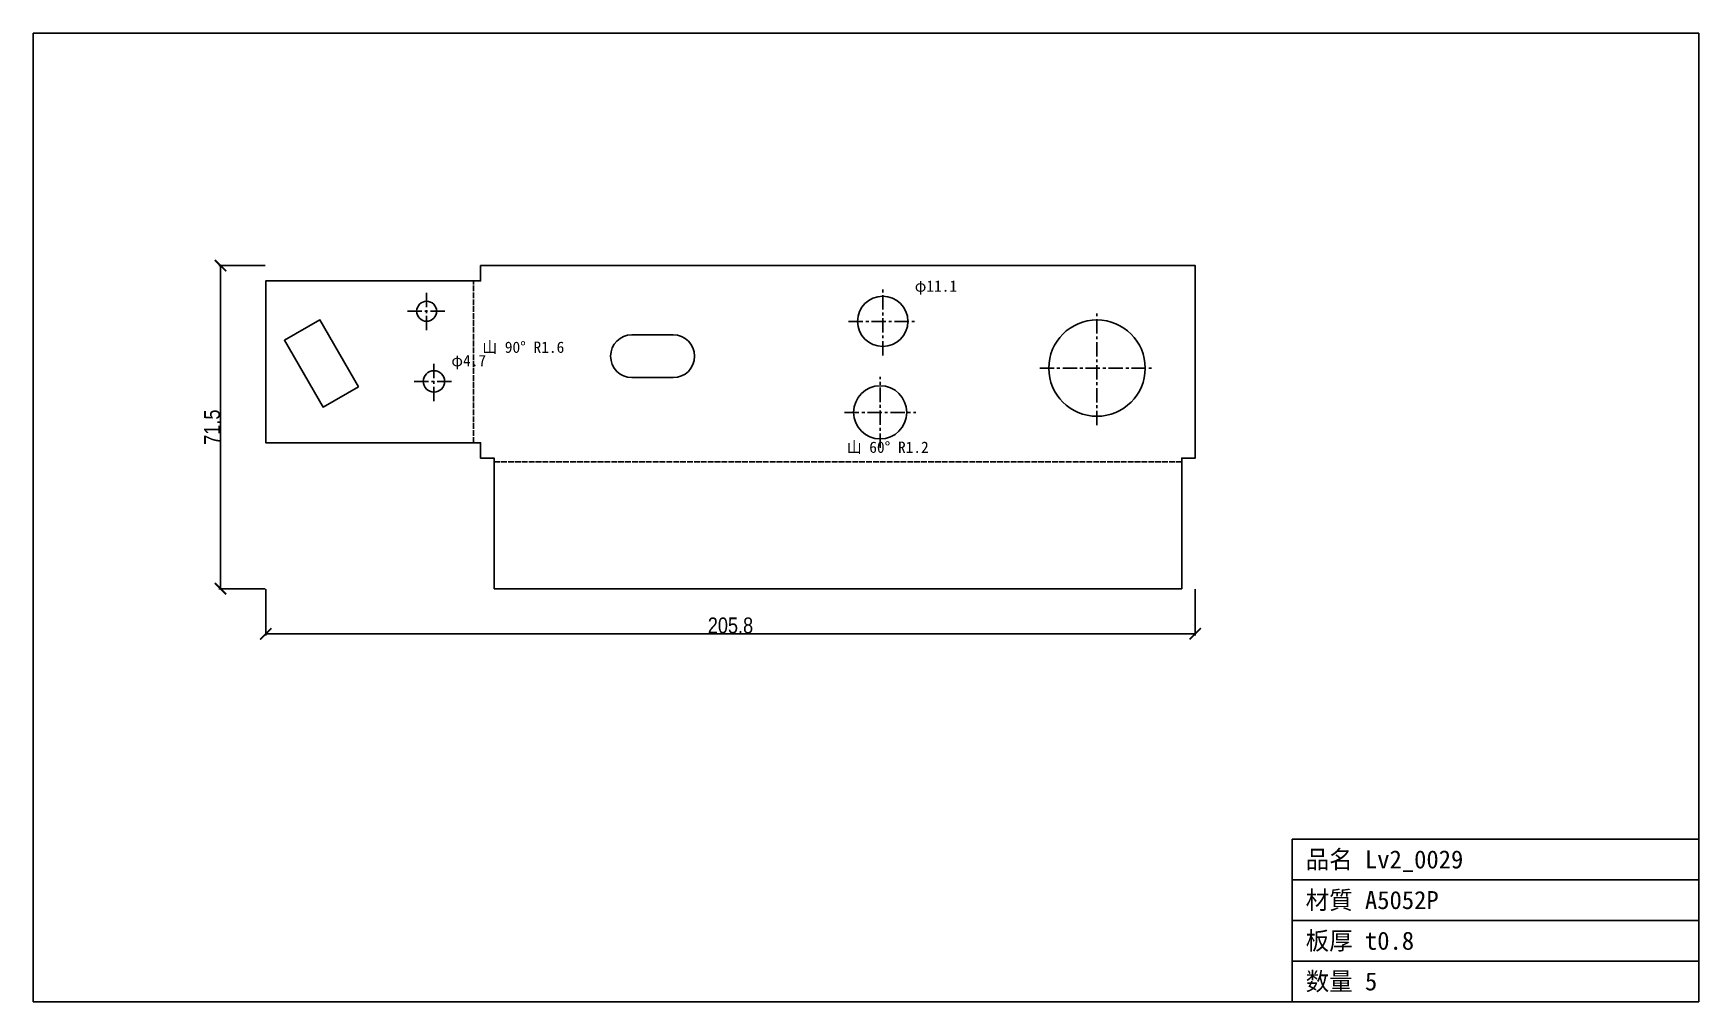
# Model space of a CAD drawing. Header units: millimetres. Extents: x -99 to 270, y -120 to 94.
import ezdxf

# ---------------------------------------------------------------- set-up
doc = ezdxf.new("R2010")
doc.units = ezdxf.units.MM
doc.linetypes.add('CENTER', pattern=[5.08, 3.175, -0.635, 0.635, -0.635])
doc.linetypes.add('DASHED', pattern=[1.524, 1.27, -0.254])
for name, color, linetype in [('1', 7, 'Continuous'), ('10', 7, 'Continuous'), ('13', 7, 'Continuous'), ('17', 7, 'Continuous'), ('3', 7, 'Continuous'), ('7', 7, 'Continuous')]:
    doc.layers.add(name, color=color, linetype=linetype)
doc.styles.add('OpenSansCondensed-Light', font='OpenSansCondensed-Light.ttf')
doc.dimstyles.new('EZDXF', dxfattribs={"dimtxt": 0.25, "dimasz": 0.175, "dimexe": 0.375, "dimexo": 0.125, "dimgap": 0.1, "dimtad": 1, "dimlfac": 100, "dimzin": 12, "dimdsep": 46, "dimtxsty": 'OpenSansCondensed-Light', "dimblk": 'ARCHTICK', "dimcen": 2.5, "dimazin": 3, "dimtfac": 0.5, "dimtmove": 2, "dimatfit": 3})

# ---------------------------------------------------------------- blocks, each defined once
blk = doc.blocks.new('HOLE_D11_75')
blk.add_circle((0, 0), 5.88)
blk = doc.blocks.new('HOLE_D4_43')
blk.add_circle((0, 0), 2.21)
blk = doc.blocks.new('_ARCHTICK')
at = {"color": 0, "linetype": 'BYBLOCK', "const_width": 0.15}
blk.add_lwpolyline([(-0.5, -0.5), (0.5, 0.5)], dxfattribs=at)

msp = doc.modelspace()

# ---------------------------------------------------------------- linework, layer by layer
at = {"layer": '1', "color": 7, "linetype": 'CONTINUOUS'}
for p, q in [((269.65, 94.05), (-98.99, 94.05)), ((-98.99, 94.05), (-98.99, -120.34)), ((269.65, -120.34), (269.65, 94.05)), ((179.65, -120.34), (179.65, -84.34)), ((179.65, -84.34), (269.65, -84.34)), ((179.65, -93.34), (269.65, -93.34)), ((179.65, -102.34), (269.65, -102.34)), ((179.65, -111.34), (269.65, -111.34)), ((-98.99, -120.34), (269.65, -120.34))]:
    msp.add_line(p, q, dxfattribs=at)
at = {"layer": '13', "color": 1, "linetype": 'DASHED'}
for p, q in [((-1.57, 3.4), (-1.57, 39.21)), ((155.21, -0.84), (3, -0.84))]:
    msp.add_line(p, q, dxfattribs=at)
at = {"layer": '3', "color": 1, "linetype": 'CENTER'}
for p, q in [((89.04, 22.71), (89.04, 37.84)), ((-11.92, 28.3), (-11.92, 36.73)), ((-16.14, 32.51), (-7.71, 32.51)), ((81.48, 30.28), (96.61, 30.28)), ((136.46, 7.26), (136.46, 32.6)), ((-10.31, 12.61), (-10.31, 21.34)), ((123.79, 19.93), (149.13, 19.93)), ((-14.68, 16.97), (-5.95, 16.97)), ((88.47, 2.26), (88.47, 18.01)), ((80.6, 10.13), (96.35, 10.13))]:
    msp.add_line(p, q, dxfattribs=at)
at = {"layer": '7', "color": 7, "linetype": 'CONTINUOUS'}
for p, q in [((33.53, 27.29), (42.66, 27.29)), ((42.66, 17.81), (33.53, 17.81))]:
    msp.add_line(p, q, dxfattribs=at)
for points in [[(3, -28.91), (155.21, -28.91), (155.21, 0), (158.21, 0), (158.21, 42.61), (0, 42.61), (0, 39.21), (-47.55, 39.21), (-47.55, 3.4), (0, 3.4), (0, 0), (3, 0)], [(-27.01, 15.81), (-34.85, 11.29), (-43.39, 26.09), (-35.55, 30.61)]]:
    msp.add_lwpolyline(points, close=True, dxfattribs=at)
for centre, radius in [((89.04, 30.28), 5.57), ((136.46, 19.93), 10.67), ((-10.31, 16.97), 2.37)]:
    msp.add_circle(centre, radius, dxfattribs=at)
for centre, start, end in [((33.53, 22.55), 90, -90), ((42.66, 22.55), -90, 90)]:
    msp.add_arc(centre, 4.74, start, end, dxfattribs=at)

# ---------------------------------------------------------------- block references
for name, p in [('HOLE_D4_43', (-11.92, 32.51)), ('HOLE_D11_75', (88.47, 10.13))]:
    msp.add_blockref(name, p, dxfattribs=at)

# ---------------------------------------------------------------- texts
at = {"layer": '10', "color": 2}
for s, height, p in [('φ11.1', 2.5, (96.11, 36.84)), ('山 90° R1.6', 2.5, (0.43, 23.3)), ('φ4.7', 2.5, (-6.45, 20.34)), ('山 60° R1.2', 2.5, (81.1, 1.16)), ('品名 Lv2_0029', 4, (182.65, -90.84)), ('材質 A5052P', 4, (182.65, -99.84)), ('板厚 t0.8', 4, (182.65, -108.84)), ('数量 5', 4, (182.65, -117.84))]:
    msp.add_text(s, height=height, dxfattribs=at).set_placement(p)

# ---------------------------------------------------------------- dimensions: what is measured, and where the dimension line sits
at = {"layer": '17', "color": 2}
msp.add_linear_dim(base=(-57.55, -28.91), p1=(-47.55, -28.91), p2=(-47.55, 42.61), angle=90, dimstyle='EZDXF', override={"dimtxt": 3.5, "dimasz": 2.5, "dimdec": 1, "dimlfac": 1}, dxfattribs=at).render()
msp.add_linear_dim(base=(-47.55, -38.91), p1=(-47.55, -28.91), p2=(158.21, -28.91), dimstyle='EZDXF', override={"dimtxt": 3.5, "dimasz": 2.5, "dimdec": 1, "dimlfac": 1}, dxfattribs=at).render()

doc.saveas('drawing.dxf')
